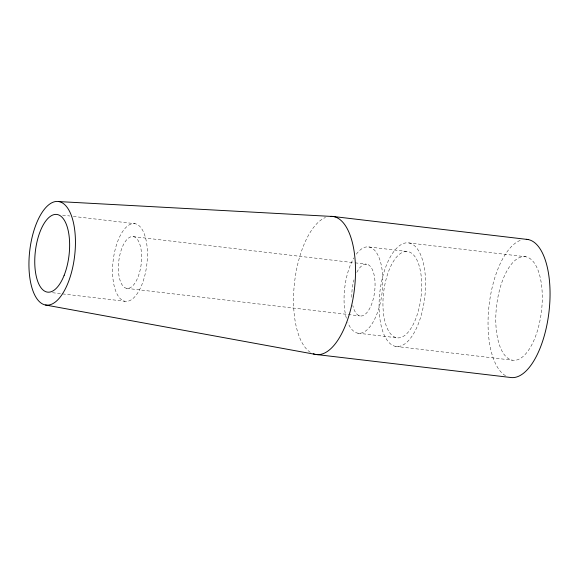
<?xml version="1.0" encoding="UTF-8"?>
<svg xmlns="http://www.w3.org/2000/svg" width="579" height="579" viewBox="0 0 579 579"><rect width="100%" height="100%" fill="white"/><g stroke="black" fill="none" stroke-linecap="round" stroke-linejoin="round"><path stroke-width="0.43" stroke-dasharray="2.9 2.17" d="M409.049 242.963A52.161 22.603 -83.3 0 1 418.27 324.016A52.161 22.603 -83.3 0 1 379.686 317.046A52.161 22.603 -83.3 0 1 409.049 242.963L525.761 256.758A52.161 22.603 -83.3 0 1 534.982 337.81A52.161 22.603 -83.3 0 1 496.398 330.841A52.161 22.603 -83.3 0 1 525.761 256.758M369.026 246.987L407.934 251.583A43.468 18.832 -83.3 0 1 415.613 319.123A43.468 18.832 -83.3 0 1 383.464 313.319A43.468 18.832 -83.3 0 1 407.934 251.583M62.604 215.149L69.762 215.989M73.338 216.416L135.045 223.711A39.119 16.95 -83.3 0 1 141.956 284.499A39.119 16.95 -83.3 0 1 113.028 279.266A39.119 16.95 -83.3 0 1 135.045 223.711M133.365 236.637A26.077 11.298 -83.3 0 1 137.976 277.16A26.077 11.298 -83.3 0 1 118.688 273.672A26.077 11.298 -83.3 0 1 133.365 236.637L354.218 262.736M355.115 262.844L366.789 264.219M126.649 288.349L360.073 315.931M52.53 292.713L124.97 301.275M357.836 333.171L396.738 337.767M395.623 346.387L512.335 360.181M356.823 272.383A26.077 11.298 -83.3 0 1 373.397 272.253A26.077 11.298 -83.3 0 1 368.809 309.989A26.077 11.298 -83.3 0 1 352.799 305.423M351.829 297.295A26.077 11.298 -83.3 0 1 353.964 279.867M310.308 352.293A69.545 30.13 -83.3 0 1 294.501 282.813A69.545 30.13 -83.3 0 1 325.492 217.494M505.554 375.728A69.545 30.13 -83.3 0 1 489.146 304.713A69.545 30.13 -83.3 0 1 521.802 239.865M356.309 254.195A43.468 18.832 -83.3 0 1 380.772 262.946A43.468 18.832 -83.3 0 1 373.578 321.229A43.468 18.832 -83.3 0 1 347.863 322.641M346.351 318.175A43.468 18.832 -83.3 0 1 353.863 257.908"/><path stroke-width="0.87" d="M58.92 201.586A52.161 22.603 -83.3 0 1 68.134 282.639A52.161 22.603 -83.3 0 1 29.558 275.662A52.161 22.603 -83.3 0 1 58.92 201.586L333.482 216.532L527.997 239.518M45.488 305.003L315.577 354.428L510.092 377.414A69.545 30.13 -83.3 0 0 548.993 311.842A69.545 30.13 -83.3 0 0 526.268 239.322M330.87 216.329A69.545 30.13 -83.3 0 1 354.261 290.542A69.545 30.13 -83.3 0 1 313.282 353.798M64.153 275.3A39.119 16.95 -83.3 0 0 57.241 214.512A39.119 16.95 -83.3 0 0 35.218 270.075A39.119 16.95 -83.3 0 0 64.153 275.3"/></g></svg>
